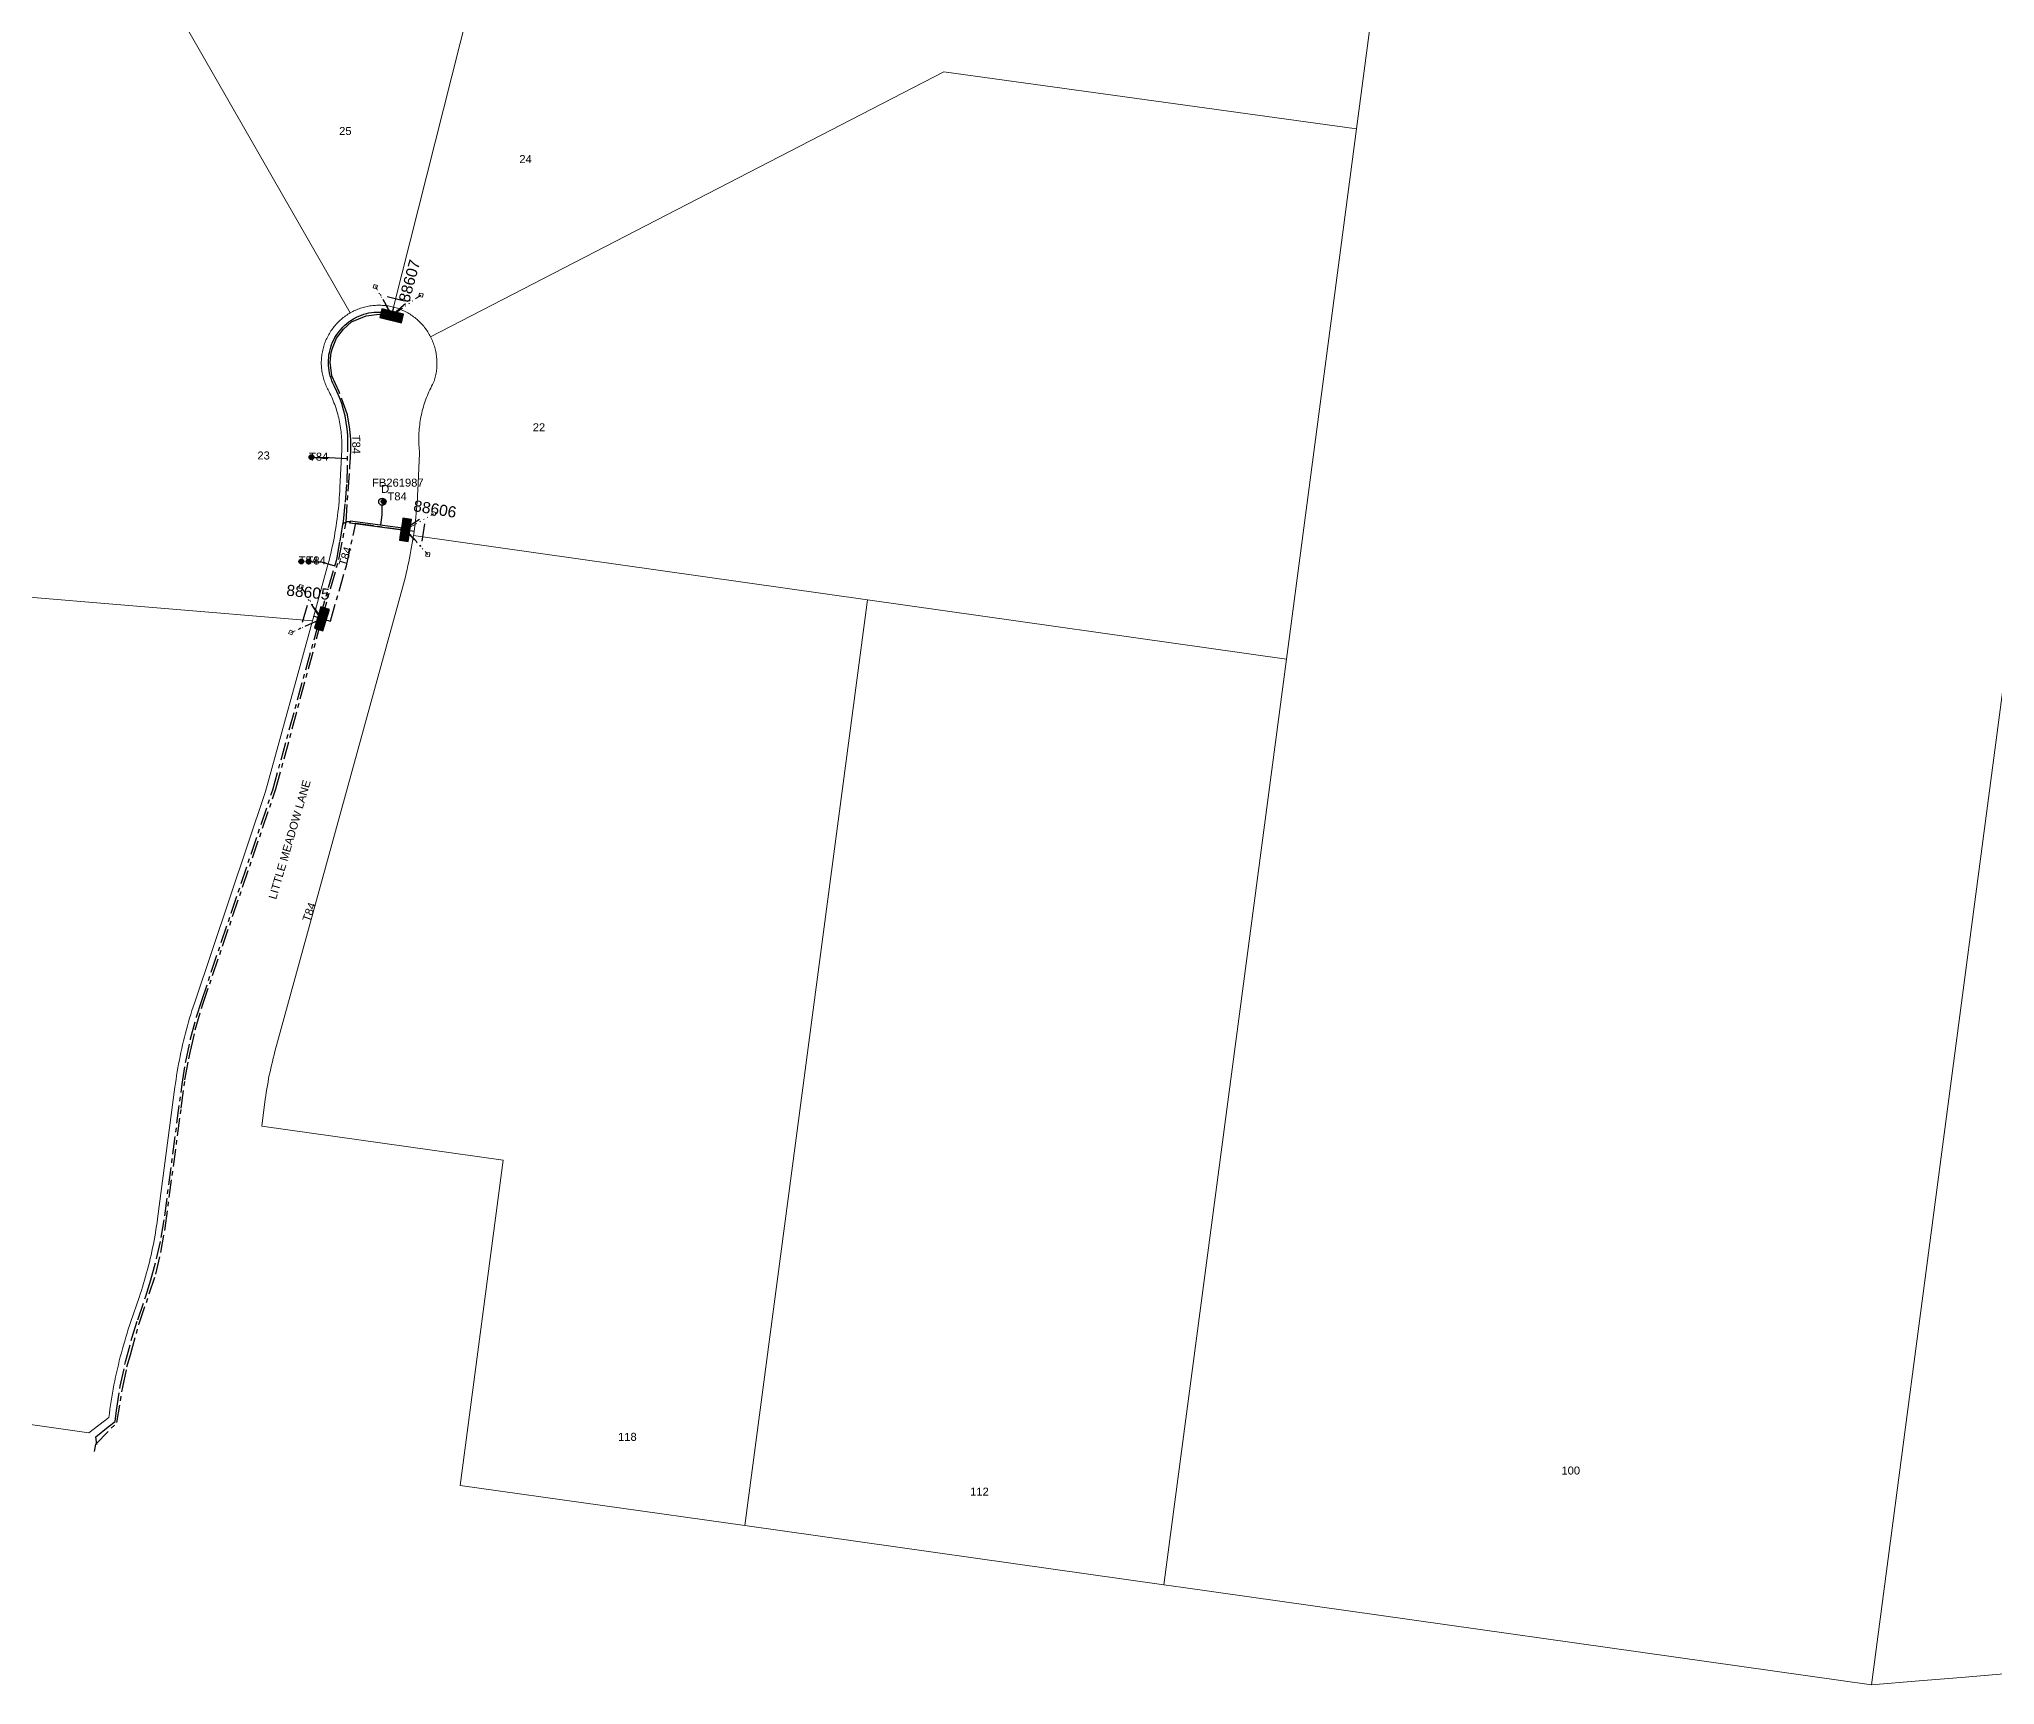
# Model space of a CAD drawing. Header units: metres. Extents: x 250871 to 255994, y 6164531 to 6169422.
# Drawn here: x 251607.9 to 252047.9, y 6165540.5 to 6165910.8 of the extents above; entities that cross this region are included whole.
import ezdxf
from ezdxf.enums import TextEntityAlignment as Align

# ---------------------------------------------------------------- set-up
doc = ezdxf.new("R2010")
doc.units = ezdxf.units.M
doc.linetypes.add('Cable Exist UG', pattern=[7, 4, -1, 1, -1])
doc.linetypes.add('PHANTOMX2', pattern=[6.6, 3, -0.75, 0.2, -0.75, 0.2, -0.75, 0.2, -0.75])
doc.layers.get('0').update_dxf_attribs({"color": 6})
doc.layers.get('Defpoints').update_dxf_attribs({"color": 250})
for name, color, linetype, lineweight in [('Cadastre Land Parcels_SP_EXT', 118, 'Continuous', 15), ('Cadastre Road Names_SP_HV_LV_SL_EXT', 211, 'Continuous', 15), ('Mains_LV_EXT', 163, 'Continuous', 25), ('Services_SP_EXT', 42, 'PHANTOMX2', 20)]:
    doc.layers.add(name, color=color, linetype=linetype, lineweight=lineweight)
for name, color, linetype in [('Duct_SP_EXT', 30, 'Continuous'), ('SupportsUG_SP_LV_EXT', 7, 'Continuous'), ('Trench_SP_EXT', 7, 'Continuous')]:
    doc.layers.add(name, color=color, linetype=linetype)
doc.styles.add('iecARIAL', font='arial.ttf', dxfattribs={"height": 2})
doc.styles.get("Standard").update_dxf_attribs({"font": 'arial.ttf'})

# ---------------------------------------------------------------- blocks, each defined once
blk = doc.blocks.new('PILLAR_EXT')
blk.add_hatch(color=256).paths.add_polyline_path([(2.5, -1), (2.5, 1), (-2.5, 1), (-2.5, -1)])
for p, q in [((2.5, 0), (-2.5, 0)), ((0, -1), (0, 1))]:
    blk.add_line(p, q)
at = {"ltscale": 10}
blk.add_line((-2.5, 0), (2.5, 0), dxfattribs=at)
blk.add_lwpolyline([(2.5, 1), (1.25, 1), (-1.25, 1), (-2.5, 1), (-2.5, -1), (2.5, -1)], close=True)
at = {"layer": 'Defpoints'}
for p, q in [((0, 0), (0, -2)), ((2, -4), (-2, -4))]:
    blk.add_line(p, q, dxfattribs=at)
for tag, p, flags in [('SUPPORT_TYPE', (0, 0.6), 9), ('STREETNAME', (0, 1.8), 9), ('OWNED_BY', (0, 0.2), 9), ('LOCATION', (0, 1.2), 9), ('SUBURB', (0, 2), 1), ('LEGEND', (0, 1), 9), ('PARENT', (0, 1.6), 9), ('USAGE', (0, 0.8), 9), ('NOTES', (0, 1.4), 9), ('STATE', (0, 0.4), 9)]:
    blk.add_attdef(tag, p, '', height=0.2, rotation=180, dxfattribs=dict(flags=flags))
at = {"width": 0.9, "flags": 8}
blk.add_attdef('ASSET_NUM', text='', height=2, rotation=270, dxfattribs=at).set_placement((2, -4), align=Align.MIDDLE_LEFT)
blk = doc.blocks.new('DUCT_EXT')
blk.add_circle((0, 0.8), 0.8)
at = {"flags": 1}
blk.add_attdef('Z', (0, 0), '', height=0.2, dxfattribs=at)
at = {"flags": 9}
for tag, p in [('DUCT_CODE', (0, 0)), ('XSECT_TYPE', (0, -0.2)), ('STATE', (0, -0.6)), ('FB_REFERENCE', (0, -0.4)), ('NOTES', (0, -0.8))]:
    blk.add_attdef(tag, text='', height=0.2, dxfattribs=at).set_placement(p, align=Align.MIDDLE_LEFT)
blk = doc.blocks.new('CCP_EXT')
blk.add_wipeout([(0, 0.57), (0.57, 0), (0, -0.57), (-0.57, 0)])
blk.add_lwpolyline([(-0.57, 0), (0, 0.57), (0.57, 0), (0, -0.57), (-0.57, 0)])
at = {"flags": 1}
blk.add_attdef('Z', (0, 0), '', height=0.2, dxfattribs=at)
at = {"flags": 9}
for tag, p in [('CCP_TYPE', (0, 0)), ('CONSTRUCTED_VOLTAGE', (0, -0.2)), ('OPERATING_VOLTAGE', (0, -0.6)), ('ORIENTATION', (0, -0.8)), ('OWNED_BY', (0, -1)), ('STATE', (0, -1.8)), ('NO_PHASES', (0, -0.4)), ('USAGE', (0, -1.2)), ('LEGEND', (0, -1.4)), ('LIFE_SUPPORT', (0, -1.6)), ('NOTES', (0, -2))]:
    blk.add_attdef(tag, text='', height=0.2, dxfattribs=at).set_placement(p, align=Align.MIDDLE_LEFT)
blk = doc.blocks.new('CABLE_LARGE_EXT')
h = blk.add_hatch(color=256)
edge = h.paths.add_edge_path()
edge.add_arc((0, 0.55), 0.55, 0, 360)
blk.add_circle((0, 0.55), 0.55)
at = {"flags": 1}
blk.add_attdef('Z', (0, 0), '', height=0.2, dxfattribs=at)
at = {"flags": 9}
for tag, p in [('COND_CODE', (0, 0)), ('STATE', (0, -0.4)), ('XSECT_SIZE', (0, -0.6)), ('FB_REFERENCE', (0, -0.2)), ('NOTES', (0, -0.8))]:
    blk.add_attdef(tag, text='', height=0.2, dxfattribs=at).set_placement(p, align=Align.MIDDLE_LEFT)

msp = doc.modelspace()

# ---------------------------------------------------------------- linework, layer by layer
at = {"layer": 'Cadastre Land Parcels_SP_EXT', "linetype": 'Continuous'}
for points in [[(251725.196, 6165999.332), (251687.61, 6165850.486), (251687.914, 6165850.405), (251688.217, 6165850.316), (251688.516, 6165850.22), (251688.814, 6165850.116), (251689.109, 6165850.006), (251689.401, 6165849.888), (251689.69, 6165849.764), (251689.977, 6165849.632), (251690.259, 6165849.494), (251690.539, 6165849.348), (251690.814, 6165849.196), (251691.086, 6165849.037), (251691.355, 6165848.871), (251691.618, 6165848.699), (251691.878, 6165848.521), (251692.133, 6165848.337), (251692.384, 6165848.146), (251692.631, 6165847.949), (251692.871, 6165847.747), (251693.107, 6165847.538), (251693.338, 6165847.324), (251693.565, 6165847.104), (251693.785, 6165846.879), (251694, 6165846.649), (251694.209, 6165846.414), (251694.412, 6165846.174), (251694.61, 6165845.928), (251694.802, 6165845.678), (251694.987, 6165845.424), (251695.166, 6165845.164), (251695.339, 6165844.901), (251695.505, 6165844.634), (251695.666, 6165844.363), (251695.819, 6165844.087), (251695.965, 6165843.808), (251811.451, 6165903.395), (251904.281, 6165890.571), (251935.363, 6166125.668)], [(251623.389, 6165944.205), (251677.896, 6165849.193), (251678.171, 6165849.346), (251678.449, 6165849.491), (251678.73, 6165849.629), (251679.015, 6165849.762), (251679.303, 6165849.887), (251679.594, 6165850.005), (251679.888, 6165850.116), (251680.184, 6165850.22), (251680.483, 6165850.316), (251680.784, 6165850.406), (251681.087, 6165850.489), (251681.392, 6165850.564), (251681.698, 6165850.631), (251682.006, 6165850.691), (251682.316, 6165850.744), (251682.626, 6165850.789), (251682.939, 6165850.826), (251683.251, 6165850.856), (251683.564, 6165850.879), (251683.878, 6165850.894), (251684.191, 6165850.902), (251684.506, 6165850.901), (251684.819, 6165850.894), (251685.133, 6165850.878), (251685.446, 6165850.856), (251685.759, 6165850.825), (251686.07, 6165850.788), (251686.381, 6165850.743), (251686.69, 6165850.689), (251686.998, 6165850.629), (251687.305, 6165850.561), (251687.61, 6165850.486), (251725.196, 6165999.332)], [(251525.584, 6165791.87), (251669.41, 6165779.916), (251672.721, 6165791.957), (251672.721, 6165791.957), (251672.928, 6165792.722), (251673.126, 6165793.488), (251673.318, 6165794.257), (251673.502, 6165795.028), (251673.679, 6165795.8), (251673.848, 6165796.574), (251674.009, 6165797.349), (251674.163, 6165798.125), (251674.31, 6165798.904), (251674.449, 6165799.684), (251674.581, 6165800.465), (251674.705, 6165801.247), (251674.822, 6165802.03), (251674.93, 6165802.815), (251675.032, 6165803.601), (251675.126, 6165804.387), (251675.213, 6165805.174), (251675.292, 6165805.963), (251675.363, 6165806.752), (251675.426, 6165807.541), (251675.482, 6165808.331), (251675.531, 6165809.122), (251675.571, 6165809.913), (251675.965, 6165818.381), (251675.982, 6165818.831), (251675.991, 6165819.282), (251675.992, 6165819.734), (251675.985, 6165820.185), (251675.97, 6165820.635), (251675.948, 6165821.085), (251675.918, 6165821.535), (251675.88, 6165821.985), (251675.835, 6165822.434), (251675.781, 6165822.882), (251675.719, 6165823.328), (251675.65, 6165823.774), (251675.574, 6165824.219), (251675.49, 6165824.661), (251675.398, 6165825.103), (251675.298, 6165825.543), (251675.191, 6165825.981), (251675.076, 6165826.418), (251674.954, 6165826.851), (251674.824, 6165827.283), (251674.687, 6165827.713), (251674.542, 6165828.14), (251674.39, 6165828.564), (251674.23, 6165828.986), (251674.064, 6165829.406), (251673.889, 6165829.822), (251673.709, 6165830.235), (251673.52, 6165830.645), (251673.325, 6165831.05), (251673.122, 6165831.454), (251672.913, 6165831.853), (251672.767, 6165832.134), (251672.628, 6165832.419), (251672.495, 6165832.707), (251672.369, 6165832.998), (251672.251, 6165833.293), (251672.14, 6165833.589), (251672.036, 6165833.889), (251671.94, 6165834.191), (251671.851, 6165834.495), (251671.77, 6165834.801), (251671.696, 6165835.11), (251671.63, 6165835.419), (251671.57, 6165835.731), (251671.52, 6165836.043), (251671.476, 6165836.358), (251671.441, 6165836.673), (251671.413, 6165836.989), (251671.392, 6165837.305), (251671.38, 6165837.622), (251671.376, 6165837.938), (251671.379, 6165838.256), (251671.389, 6165838.572), (251671.408, 6165838.888), (251671.435, 6165839.205), (251671.469, 6165839.52), (251671.511, 6165839.833), (251671.561, 6165840.146), (251671.618, 6165840.458), (251671.683, 6165840.769), (251671.756, 6165841.077), (251671.836, 6165841.384), (251671.923, 6165841.689), (251672.018, 6165841.991), (251672.12, 6165842.291), (251672.23, 6165842.588), (251672.347, 6165842.883), (251672.471, 6165843.175), (251672.602, 6165843.463), (251672.741, 6165843.749), (251672.886, 6165844.03), (251673.038, 6165844.308), (251673.197, 6165844.583), (251673.363, 6165844.853), (251673.534, 6165845.119), (251673.713, 6165845.381), (251673.898, 6165845.639), (251674.089, 6165845.89), (251674.287, 6165846.139), (251674.49, 6165846.382), (251674.7, 6165846.62), (251674.915, 6165846.853), (251675.135, 6165847.08), (251675.362, 6165847.302), (251675.593, 6165847.519), (251675.83, 6165847.729), (251676.072, 6165847.934), (251676.319, 6165848.133), (251676.571, 6165848.325), (251676.828, 6165848.512), (251677.089, 6165848.692), (251677.354, 6165848.866), (251677.622, 6165849.032), (251677.896, 6165849.193), (251623.389, 6165944.205)], [(251556.396, 6165606.115), (251619.081, 6165597.23), (251623.566, 6165600.636), (251623.566, 6165600.636), (251623.69, 6165601.578), (251623.815, 6165602.494), (251623.947, 6165603.409), (251624.088, 6165604.323), (251624.236, 6165605.236), (251624.393, 6165606.147), (251624.557, 6165607.057), (251624.729, 6165607.966), (251624.909, 6165608.872), (251625.097, 6165609.778), (251625.292, 6165610.682), (251625.495, 6165611.584), (251625.706, 6165612.484), (251625.924, 6165613.383), (251626.15, 6165614.279), (251626.385, 6165615.173), (251626.626, 6165616.066), (251626.875, 6165616.957), (251627.132, 6165617.844), (251627.397, 6165618.73), (251627.67, 6165619.614), (251627.949, 6165620.495), (251628.237, 6165621.374), (251628.531, 6165622.251), (251630.363, 6165627.614), (251630.628, 6165628.401), (251630.885, 6165629.191), (251631.136, 6165629.983), (251631.38, 6165630.778), (251631.616, 6165631.574), (251631.845, 6165632.373), (251632.067, 6165633.174), (251632.283, 6165633.976), (251632.491, 6165634.781), (251632.691, 6165635.588), (251632.884, 6165636.396), (251633.07, 6165637.205), (251633.248, 6165638.017), (251633.42, 6165638.83), (251633.584, 6165639.645), (251633.741, 6165640.46), (251633.89, 6165641.278), (251634.032, 6165642.097), (251634.167, 6165642.917), (251634.295, 6165643.738), (251634.414, 6165644.56), (251634.527, 6165645.383), (251638.436, 6165674.975), (251638.556, 6165675.85), (251638.683, 6165676.724), (251638.818, 6165677.597), (251638.961, 6165678.469), (251639.111, 6165679.34), (251639.269, 6165680.209), (251639.435, 6165681.077), (251639.607, 6165681.943), (251639.788, 6165682.808), (251639.976, 6165683.671), (251640.173, 6165684.532), (251640.376, 6165685.392), (251640.587, 6165686.25), (251640.805, 6165687.105), (251641.031, 6165687.96), (251641.265, 6165688.811), (251641.507, 6165689.662), (251641.754, 6165690.509), (251642.011, 6165691.355), (251642.274, 6165692.198), (251642.544, 6165693.039), (251642.823, 6165693.878), (251658.855, 6165741.502), (251669.41, 6165779.916), (251525.584, 6165791.87)], [(252050.951, 6165773.518), (252020.163, 6165540.488), (252030.922, 6165541.395), (252030.922, 6165541.395), (252040.304, 6165542.185), (252084.933, 6165545.944)]]:
    msp.add_lwpolyline(points, dxfattribs=at)
for points in [[(252050.951, 6165773.518), (252075.45, 6165958.95), (252088.689, 6166059.16), (251935.363, 6166125.668), (251904.281, 6165890.571), (251888.51, 6165771.279), (251860.975, 6165562.99), (251865.275, 6165562.383), (252020.163, 6165540.488), (252050.951, 6165773.518)], [(251904.281, 6165890.571), (251811.451, 6165903.395), (251695.965, 6165843.808), (251696.109, 6165843.52), (251696.245, 6165843.228), (251696.374, 6165842.933), (251696.495, 6165842.634), (251696.609, 6165842.333), (251696.715, 6165842.028), (251696.814, 6165841.723), (251696.906, 6165841.414), (251696.99, 6165841.102), (251697.066, 6165840.789), (251697.133, 6165840.474), (251697.194, 6165840.157), (251697.247, 6165839.839), (251697.291, 6165839.52), (251697.328, 6165839.201), (251697.356, 6165838.879), (251697.377, 6165838.558), (251697.39, 6165838.236), (251697.395, 6165837.914), (251697.392, 6165837.591), (251697.381, 6165837.27), (251697.361, 6165836.948), (251697.335, 6165836.627), (251697.3, 6165836.306), (251697.256, 6165835.988), (251697.206, 6165835.669), (251697.147, 6165835.353), (251697.08, 6165835.038), (251697.006, 6165834.724), (251696.923, 6165834.412), (251696.834, 6165834.102), (251696.737, 6165833.795), (251696.631, 6165833.491), (251696.412, 6165833.091), (251696.2, 6165832.686), (251695.994, 6165832.279), (251695.796, 6165831.867), (251695.605, 6165831.452), (251695.422, 6165831.034), (251695.245, 6165830.614), (251695.076, 6165830.189), (251694.915, 6165829.763), (251694.761, 6165829.333), (251694.614, 6165828.9), (251694.475, 6165828.465), (251694.344, 6165828.028), (251694.221, 6165827.589), (251694.104, 6165827.147), (251693.996, 6165826.703), (251693.896, 6165826.259), (251693.804, 6165825.811), (251693.719, 6165825.362), (251693.642, 6165824.912), (251693.573, 6165824.461), (251693.512, 6165824.008), (251693.459, 6165823.555), (251693.414, 6165823.101), (251693.376, 6165822.646), (251693.347, 6165822.191), (251693.325, 6165821.734), (251693.312, 6165821.278), (251693.307, 6165820.821), (251693.309, 6165820.365), (251693.32, 6165819.908), (251693.339, 6165819.452), (251693.365, 6165818.997), (251693.399, 6165818.541), (251693.442, 6165818.086), (251693.492, 6165817.633), (251693.096, 6165809.139), (251693.054, 6165808.298), (251693.004, 6165807.457), (251692.947, 6165806.616), (251692.883, 6165805.777), (251692.812, 6165804.937), (251692.734, 6165804.099), (251692.649, 6165803.261), (251692.556, 6165802.423), (251692.457, 6165801.587), (251692.351, 6165800.751), (251692.237, 6165799.917), (251692.117, 6165799.083), (251794.24, 6165784.625), (251888.51, 6165771.279), (251904.281, 6165890.571)], [(251794.24, 6165784.625), (251692.117, 6165799.083), (251691.987, 6165798.233), (251691.849, 6165797.384), (251691.704, 6165796.537), (251691.551, 6165795.691), (251691.392, 6165794.846), (251691.226, 6165794.003), (251691.052, 6165793.161), (251690.87, 6165792.32), (251690.681, 6165791.481), (251690.486, 6165790.644), (251690.283, 6165789.809), (251690.073, 6165788.975), (251689.856, 6165788.143), (251689.632, 6165787.313), (251660.946, 6165682.983), (251660.743, 6165682.228), (251660.546, 6165681.47), (251660.357, 6165680.712), (251660.176, 6165679.952), (251660.002, 6165679.189), (251659.835, 6165678.425), (251659.677, 6165677.659), (251659.525, 6165676.892), (251659.381, 6165676.124), (251659.244, 6165675.354), (251659.115, 6165674.582), (251658.994, 6165673.81), (251658.88, 6165673.037), (251658.774, 6165672.261), (251657.976, 6165666.233), (251712.305, 6165658.537), (251702.634, 6165585.387), (251766.693, 6165576.326), (251794.24, 6165784.625)], [(251888.51, 6165771.279), (251794.24, 6165784.625), (251766.693, 6165576.326), (251860.975, 6165562.99), (251888.51, 6165771.279)]]:
    msp.add_lwpolyline(points, close=True, dxfattribs=at)
at = {"layer": 'Duct_SP_EXT'}
for p, q in [((251677.803, 6165801.885), (251677.835, 6165802.123)), ((251689.663, 6165800.298), (251677.803, 6165801.885)), ((251677.867, 6165802.361), (251677.835, 6165802.123)), ((251689.727, 6165800.773), (251677.867, 6165802.361)), ((251689.727, 6165800.773), (251689.695, 6165800.535)), ((251689.663, 6165800.298), (251689.695, 6165800.535))]:
    msp.add_line(p, q, dxfattribs=at)
for points in [[(251669.923, 6165816.646), (251673.122, 6165816.646), (251677.21, 6165816.405)], [(251685.008, 6165805.763), (251685.008, 6165803.719), (251684.693, 6165801.502)], [(251669.287, 6165793.188), (251671.357, 6165793.188), (251674.433, 6165792.303)]]:
    msp.add_lwpolyline(points, dxfattribs=at)
at = {"layer": 'Mains_LV_EXT', "linetype": 'Cable Exist UG'}
for points in [[(251671.51, 6165780.346), (251675.33, 6165793.704), (251676.953, 6165802.084), (251677.808, 6165814.516), (251677.953, 6165816.764), (251677.989, 6165818.322), (251678.025, 6165820.732), (251677.771, 6165822.998), (251677.253, 6165826.276), (251675.386, 6165831.439), (251673.773, 6165835.012), (251673.377, 6165838.139), (251673.612, 6165840.296), (251673.902, 6165841.22), (251674.808, 6165843.467), (251676.349, 6165845.515), (251678.16, 6165847.146), (251681.471, 6165848.543), (251684.359, 6165848.886), (251687.204, 6165848.523)], [(251671.51, 6165780.346), (251673.419, 6165779.846), (251677.006, 6165792.25), (251679.14, 6165801.865), (251690.262, 6165800.34)]]:
    msp.add_lwpolyline(points, dxfattribs=at)
at = {"layer": 'Trench_SP_EXT', "linetype": 'Cable Exist UG'}
for points in [[(251676.23, 6165801.579), (251676.352, 6165802.214), (251676.796, 6165806.572), (251677.167, 6165810.945), (251677.327, 6165818.394), (251677.346, 6165818.762), (251677.374, 6165820.203), (251677.326, 6165821.661), (251677.204, 6165823.113), (251677.005, 6165824.559), (251676.73, 6165825.991), (251676.381, 6165827.408), (251675.957, 6165828.804), (251675.462, 6165830.175), (251674.895, 6165831.521), (251674.277, 6165832.794), (251673.999, 6165833.366), (251673.767, 6165833.915), (251673.564, 6165834.47), (251673.392, 6165835.035), (251673.248, 6165835.611), (251673.135, 6165836.193), (251673.053, 6165836.778), (251673.001, 6165837.366), (251672.981, 6165837.958), (251672.992, 6165838.552), (251673.033, 6165839.142), (251673.105, 6165839.729), (251673.207, 6165840.313), (251673.34, 6165840.887), (251673.504, 6165841.457), (251673.696, 6165842.016), (251673.919, 6165842.565), (251674.17, 6165843.103), (251674.447, 6165843.624), (251674.752, 6165844.132), (251675.084, 6165844.623), (251675.439, 6165845.095), (251675.82, 6165845.547), (251676.225, 6165845.982), (251676.652, 6165846.393), (251677.096, 6165846.781), (251677.563, 6165847.144), (251678.048, 6165847.485), (251678.585, 6165847.818), (251679.27, 6165848.192), (251679.27, 6165848.192), (251679.847, 6165848.46), (251680.396, 6165848.68), (251680.956, 6165848.872), (251681.526, 6165849.034), (251682.101, 6165849.165), (251682.685, 6165849.267), (251683.273, 6165849.337), (251683.865, 6165849.377), (251684.456, 6165849.388), (251685.046, 6165849.365), (251685.637, 6165849.313), (251686.222, 6165849.229), (251686.848, 6165849.106), (251687.335, 6165848.973)], [(251671.085, 6165780.658), (251674.553, 6165792.72), (251674.834, 6165793.722), (251675.596, 6165797.805), (251676.23, 6165801.579)], [(251690.504, 6165800.311), (251689.122, 6165800.477)]]:
    msp.add_lwpolyline(points, dxfattribs=at)
msp.add_lwpolyline([(251676.23, 6165801.579, -0.3258517), (251677.994, 6165802.102)], format="xyb", dxfattribs=at)

# ---------------------------------------------------------------- block references
at = {"layer": 'Duct_SP_EXT'}
for name, p in [('CABLE_LARGE_EXT', (251669.181, 6165816.163)), ('DUCT_EXT', (251685.09, 6165805.898)), ('CABLE_LARGE_EXT', (251685.411, 6165806.192)), ('CABLE_LARGE_EXT', (251666.887, 6165792.698)), ('CABLE_LARGE_EXT', (251668.53, 6165792.698))]:
    msp.add_blockref(name, p, dxfattribs=at)
at = {"layer": 'SupportsUG_SP_LV_EXT'}
ref = msp.add_blockref('PILLAR_EXT', (251687.204, 6165848.524), dxfattribs=dict(at, rotation=166.3110719234199))
ref.add_attrib('ASSET_NUM', '88607', dxfattribs={"layer": '0', "height": 2.5, "rotation": 74.68375, "style": 'iecARIAL'}).set_placement((251688.704, 6165852.024), align=Align.TOP_LEFT)
ref = msp.add_blockref('PILLAR_EXT', (251690.333, 6165800.373), dxfattribs=dict(at, rotation=81.29370763853386))
ref.add_attrib('ASSET_NUM', '88606', dxfattribs={"layer": '0', "height": 2.5, "rotation": 350.78609, "style": 'iecARIAL'}).set_placement((251691.833, 6165803.873), align=Align.BOTTOM_LEFT)
ref = msp.add_blockref('PILLAR_EXT', (251671.51, 6165780.346), dxfattribs=dict(at, rotation=253.4247208404478))
ref.add_attrib('ASSET_NUM', '88605', dxfattribs={"layer": '0', "height": 2.5, "rotation": 354.0888, "style": 'iecARIAL'}).set_placement((251673.01, 6165783.846), align=Align.BOTTOM_RIGHT)

# ---------------------------------------------------------------- texts
at = {"layer": 'Cadastre Land Parcels_SP_EXT'}
for s, p in [('25', (251675.383, 6165889.217)), ('24', (251715.935, 6165882.9)), ('22', (251718.952, 6165822.55)), ('23', (251656.993, 6165816.206)), ('118', (251738.142, 6165595.397)), ('100', (251950.401, 6165587.819)), ('112', (251817.358, 6165583.069))]:
    msp.add_text(s, height=1.8, dxfattribs=at).set_placement(p)
at = {"layer": 'Cadastre Road Names_SP_HV_LV_SL_EXT'}
msp.add_text('LITTLE MEADOW LANE', height=1.8, rotation=73.6839, dxfattribs=at).set_placement((251661.203, 6165717.097))
at = {"layer": 'Duct_SP_EXT'}
for s, p in [('T84', (251668.603, 6165815.942)), ('FB261987', (251682.79, 6165810.098)), ('D', (251684.84, 6165808.698)), ('T84', (251686.267, 6165807.022)), ('T84', (251666.279, 6165792.581)), ('T84', (251668.045, 6165792.581))]:
    msp.add_text(s, height=1.8, dxfattribs=at).set_placement(p)
at = {"layer": 'Mains_LV_EXT'}
for rotation, p in [(270.89925, (251678.307, 6165821.745)), (72.76368, (251676.956, 6165792.079)), (70.28268, (251668.744, 6165712.038))]:
    msp.add_text('T84', height=1.8, rotation=rotation, dxfattribs=at).set_placement(p)

# ---------------------------------------------------------------- next in the draw order: block references
at = {"layer": 'Services_SP_EXT'}
for p, rotation in [((251683.537, 6165855.091), 117.9376094021894), ((251693.785, 6165853.191), 34.22176884973406), ((251696.67, 6165804.003), 28.63252000543114), ((251695.345, 6165794.825), 311.5056891580836), ((251666.806, 6165787.583), 121.7971622069469), ((251664.555, 6165777.254), 202.7640379885465)]:
    msp.add_blockref('CCP_EXT', p, dxfattribs=dict(at, rotation=rotation))

# ---------------------------------------------------------------- next in the draw order: linework, layer by layer
at = {"layer": 'Mains_LV_EXT', "linetype": 'Cable Exist UG'}
msp.add_lwpolyline([(251620.366, 6165593.008), (251620.61, 6165594.671), (251625.363, 6165599.504), (251626.684, 6165607.484), (251627.653, 6165612.078), (251628.412, 6165614.771), (251630.403, 6165621.823), (251634.169, 6165632.874), (251635.274, 6165637.767), (251636.224, 6165643.218), (251639.867, 6165670.285), (251640.683, 6165676.63), (251641.535, 6165681.36), (251641.944, 6165683.105), (251643.03, 6165687.839), (251644.654, 6165693.458), (251661.168, 6165742.068), (251671.51, 6165780.346)], dxfattribs=at)
at = {"layer": 'Services_SP_EXT'}
for points in [[(251687.204, 6165848.523), (251683.537, 6165855.091)], [(251687.204, 6165848.523), (251693.785, 6165853.191)], [(251690.262, 6165800.34), (251696.67, 6165804.003)], [(251690.262, 6165800.34), (251695.345, 6165794.825)], [(251671.51, 6165780.346), (251666.806, 6165787.583)], [(251671.51, 6165780.346), (251664.555, 6165777.254)]]:
    msp.add_lwpolyline(points, dxfattribs=at)
at = {"layer": 'Trench_SP_EXT', "linetype": 'Cable Exist UG'}
for points in [[(251687.247, 6165848.697), (251684.677, 6165853.3)], [(251687.247, 6165848.697), (251691.357, 6165852.138)], [(251690.132, 6165800.59), (251694.022, 6165803.085)], [(251690.132, 6165800.59), (251693.777, 6165796.635)], [(251671.337, 6165780.27), (251668.44, 6165784.727)], [(251620.864, 6165594.557), (251620.664, 6165596.276), (251623.45, 6165598.526), (251624.975, 6165599.755), (251625.272, 6165602.226), (251626.147, 6165607.722), (251627.304, 6165613.142), (251628.744, 6165618.499), (251630.059, 6165622.614), (251631.893, 6165627.977), (251633.049, 6165631.597), (251634.329, 6165636.357), (251635.359, 6165641.182), (251636.133, 6165646.033), (251640.059, 6165675.624), (251640.877, 6165680.757), (251641.958, 6165685.819), (251643.304, 6165690.822), (251644.39, 6165694.243), (251660.459, 6165741.894), (251671.047, 6165780.349)], [(251671.337, 6165780.27), (251666.371, 6165778.062)]]:
    msp.add_lwpolyline(points, dxfattribs=at)

doc.saveas('drawing.dxf')
